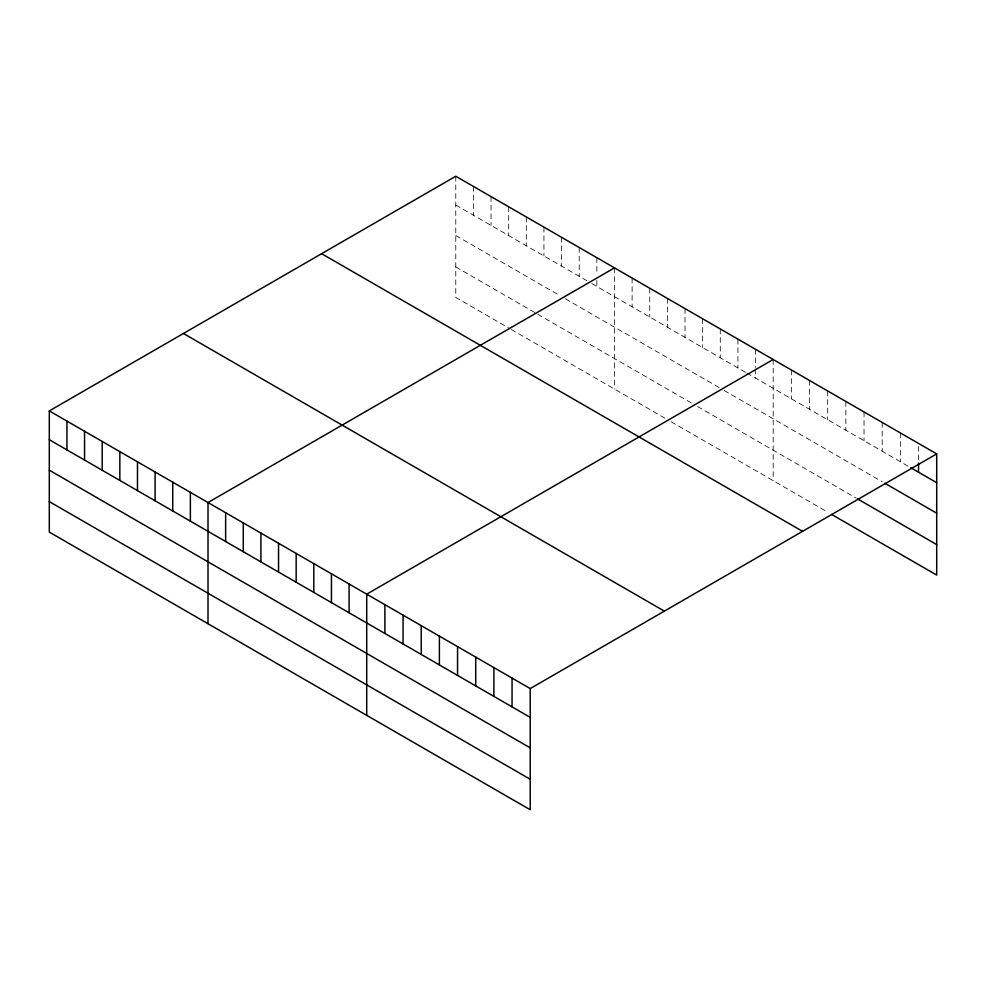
<?xml version="1.0" encoding="UTF-8"?>
<svg xmlns="http://www.w3.org/2000/svg" width="986" height="986" viewBox="0 0 986 986"><rect width="100%" height="100%" fill="white"/><g stroke="black" fill="none" stroke-linecap="round" stroke-linejoin="round"><path stroke-width="0.74" stroke-dasharray="4.93 3.7" d="M455.779 176.248L455.779 297.427L508.677 327.968M455.779 205.039L586.769 280.665M591.81 283.574L745.478 372.289M746.735 373.016L909.449 466.957M455.779 235.518L560.319 295.886M565.36 298.795L720.285 388.237M724.057 390.419L882.199 481.71M455.779 266.935L536.384 313.474M537.641 314.201L691.309 402.917M697.607 406.552L856.242 498.14M511.192 329.423L666.117 418.865M671.158 421.774L827.685 512.141M918.533 446.448L918.533 461.596M900.366 432.928L900.366 461.719M882.199 422.439L882.199 451.231M864.032 411.938L864.032 440.742M845.852 401.45L845.852 430.253M827.685 390.961L827.685 419.753M809.518 380.473L809.518 409.264M791.351 369.984L791.351 398.775M773.184 359.496L773.184 480.675M755.547 349.315L755.547 367.507M755.547 369.023L755.547 378.106M737.922 339.135L737.922 367.926M720.285 328.954L720.285 357.745M702.648 318.774L702.648 347.565M685.011 308.593L685.011 337.385M667.386 298.413L667.386 327.204M649.749 288.232L649.749 317.024M632.112 278.052L632.112 306.843M614.475 267.872L614.475 389.051M596.85 257.691L596.85 274.354M596.85 280.418L596.85 286.482M579.213 247.511L579.213 276.302M561.576 237.33L561.576 266.121M543.939 227.15L543.939 255.941M526.314 216.969L526.314 245.76M508.677 206.789L508.677 235.58M491.04 196.608L491.04 225.4M473.403 186.428L473.403 215.219"/><path stroke-width="1.48" d="M49.3 410.915L530.221 688.573L530.221 809.752L49.3 532.095L49.3 410.915L455.779 176.248L936.7 453.905L936.7 575.085L831.58 514.396M614.475 267.872L208.009 502.54L208.009 623.731M773.184 359.496L366.706 594.176L366.706 715.355M530.221 688.573L936.7 453.905M910.744 467.709L936.7 482.696M884.787 483.214L936.7 513.188M857.537 498.891L936.7 544.592M321.633 253.685L802.567 531.343M183.433 333.478L664.367 611.135M49.3 439.707L530.221 717.364M49.3 470.199L530.221 747.856M49.3 501.615L530.221 779.273M918.533 463.112L918.533 472.208M512.054 678.085L512.054 706.876M493.887 667.596L493.887 696.387M475.72 657.107L475.72 685.899M457.553 646.619L457.553 675.41M439.386 636.13L439.386 664.921M421.219 625.642L421.219 654.433M403.052 615.153L403.052 643.944M384.885 604.664L384.885 633.456M349.081 583.995L349.081 612.787M331.444 573.815L331.444 602.606M313.807 563.635L313.807 592.426M296.17 553.454L296.17 582.245M278.545 543.274L278.545 572.065M260.908 533.093L260.908 561.884M243.271 522.913L243.271 551.704M225.634 512.72L225.634 541.524M190.372 492.359L190.372 521.163M172.735 482.179L172.735 510.982M155.098 471.998L155.098 500.789M137.473 461.818L137.473 490.609M119.836 451.637L119.836 480.428M102.199 441.457L102.199 470.248M84.562 431.276L84.562 460.068M66.937 421.096L66.937 449.887"/></g></svg>
